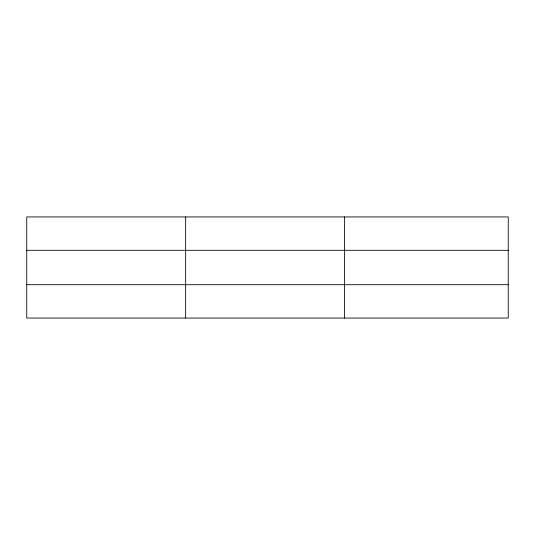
<?xml version="1.0" encoding="UTF-8"?>
<svg xmlns="http://www.w3.org/2000/svg" width="535" height="535" viewBox="0 0 535 535"><rect width="100%" height="100%" fill="white"/><g stroke="black" fill="none" stroke-linecap="round" stroke-linejoin="round"><path stroke-width="0.8" d="M185.645 216.936L185.645 318.064M344.54 216.936L344.54 318.064M508.25 284.694L508.25 318.064L26.75 318.064L26.75 216.936L508.25 216.936L508.25 284.694L26.75 284.694M26.75 250.306L508.25 250.306"/></g></svg>
